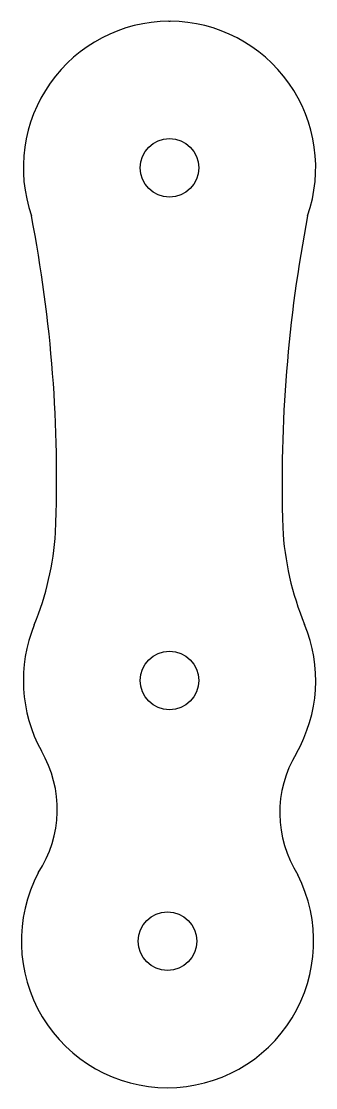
# Model space of a CAD drawing. Extents: x 466 to 567, y 140 to 504.
import ezdxf

# ---------------------------------------------------------------- set-up
doc = ezdxf.new("R2010")
doc.units = 0
doc.layers.get('0').update_dxf_attribs({"linetype": 'CONTINUOUS'})

msp = doc.modelspace()

# ---------------------------------------------------------------- linework, layer by layer
msp.add_line((516.9, 504.17), (517.39, 504.17))
for centre in [(517.15, 454.17), (517.15, 279.17), (516.45, 190.15)]:
    msp.add_circle(centre, 10)
for centre, radius, start, end in [((517.15, 454.17), 50, 90.2778, 199.1358), ((517.15, 454.17), 50, 340.8642, 89.7222), ((10.53, 348.32), 468, 357.7124, 11.0197), ((1038.76, 346.28), 483.12, 169.083, 181.7789), ((655.73, 336.56), 100, 183.0229, 202.4943), ((378.37, 336.11), 100, 337.6899, 356.2898), ((517.15, 279.17), 50, 157.6899, 208.7888), ((517.15, 279.17), 50, 330.1986, 22.4943), ((439.44, 235.17), 39.3, 326.6094, 30.4455), ((594.15, 233.95), 39.31, 148.788, 212.6192), ((516.45, 190.15), 50, 152.1038, 270), ((516.45, 190.15), 50, 270, 26.8837)]:
    msp.add_arc(centre, radius, start, end)

doc.saveas('drawing.dxf')
